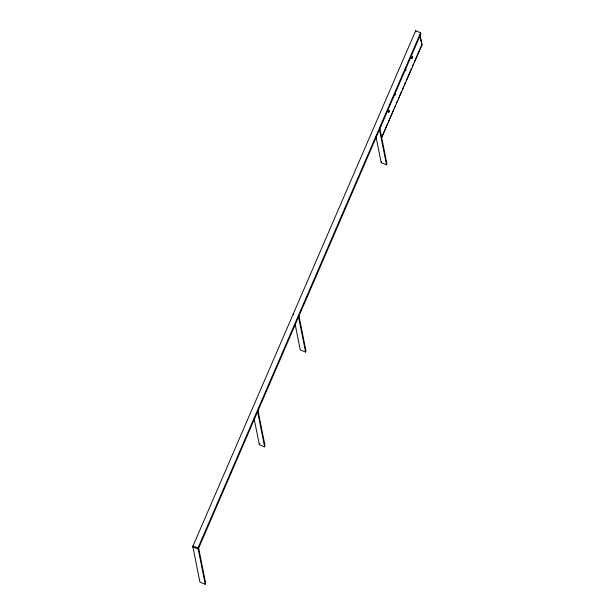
<?xml version="1.0" encoding="UTF-8"?>
<svg xmlns="http://www.w3.org/2000/svg" width="615" height="615" viewBox="0 0 615 615"><rect width="100%" height="100%" fill="white"/><g stroke="black" fill="none" stroke-linecap="round" stroke-linejoin="round"><path stroke-width="0.92" d="M412.342 56.811L411.827 58.11M387.527 123.922L381.454 137.983L422.036 44.98L419.937 34.74M421.705 44.841L421.59 44.434M422.036 44.98L421.652 44.057M388.995 110.946L388.403 112.13L388.718 110.992M411.75 57.741L412.142 56.841M394.515 94.695L394.884 94.01L394.576 95.002M193.241 547.112L193.01 545.936L415.648 30.75L420.622 32.764L420.86 33.94L198.222 549.126L192.91 546.973L193.333 545.997M293.255 314.78L293.678 313.804M192.91 546.973L199.929 582.098L205.241 584.25L197.992 547.95L420.622 32.764M379.578 128.573L381.477 124.176M388.288 122.162L393.608 109.862M394.361 108.109L395.507 105.472M396.26 103.712L397.405 101.075M398.159 99.322L401.58 91.412M402.341 89.652L403.478 87.023M404.24 85.262L405.377 82.625M406.138 80.873L411.45 68.565M412.211 66.812L413.349 64.175M414.11 62.415L421.321 45.725M258.031 410.72L265.05 445.844L264.635 446.828L259.322 444.676L259.745 443.699M379.909 128.704L386.927 163.836L386.504 164.812L381.192 162.66L381.615 161.684M205.241 584.25L205.664 583.274L198.645 548.149M295.1 324.028L300.274 349.912L305.586 352.057L306.009 351.08L298.99 315.956M420.153 35.57L419.714 35.024M193.01 545.936L197.992 547.95M420.337 37.469L421.275 42.174M415.648 30.75L415.878 31.926M379.486 129.68L386.504 164.812M376.019 136.776L381.192 162.66M298.567 316.933L305.586 352.057M257.616 411.696L264.635 446.828M254.149 418.792L259.322 444.676M388.711 112.153L389.48 110.446L388.711 112.153M394.669 95.402L395.23 94.164L394.669 95.402M405.362 70.656L405.908 69.395L405.362 70.656M411.927 58.417L412.703 56.718L411.927 58.417"/></g></svg>
